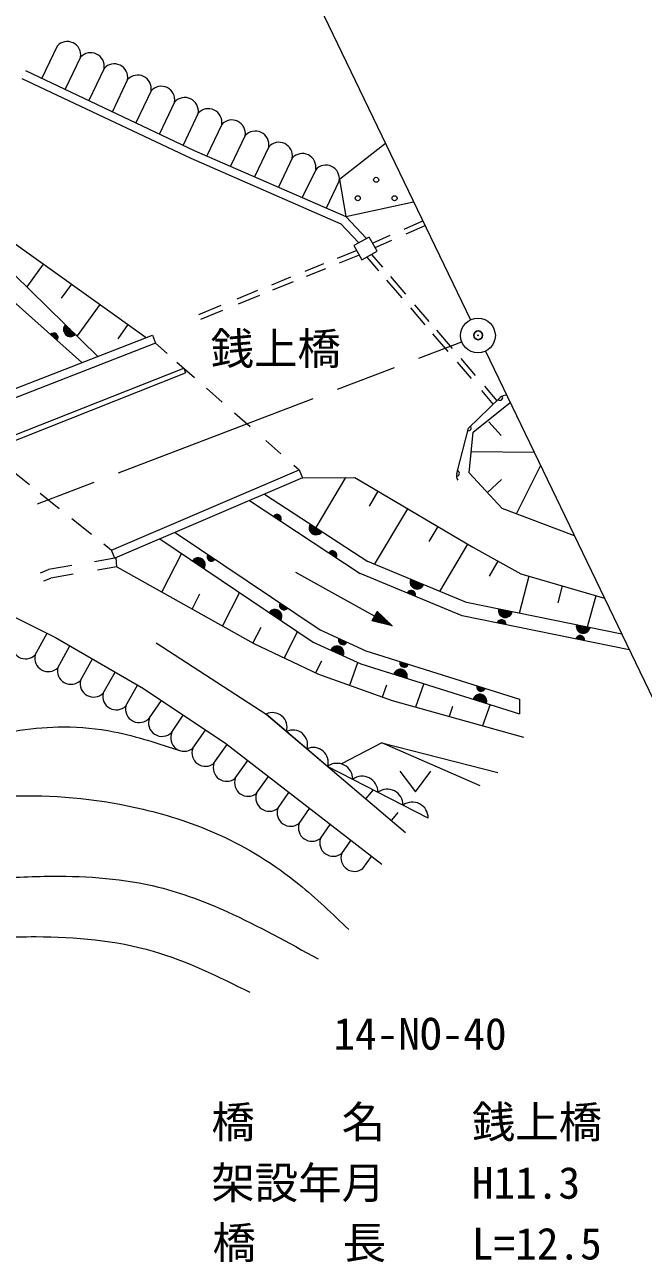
# Model space of a CAD drawing. Units: millimetres, scale not verified. Extents: x 40000 to 680000, y 20000 to 380000.
# Drawn here: x 540844 to 576464, y 245432 to 316667 of the extents above; entities that cross this region are included whole.
import ezdxf
from ezdxf.enums import TextEntityAlignment as Align

# ---------------------------------------------------------------- set-up
doc = ezdxf.new("R2010")
doc.units = ezdxf.units.MM
doc.header["$LTSCALE"] = 1000
doc.header["$PDMODE"] = 32
doc.header["$PDSIZE"] = 500
doc.linetypes.add('CHAIN', pattern=[18.5, 12, -1.5, 3.5, -1.5])
for name, color, linetype, lineweight in [('M-BGD', 7, 'Continuous', 13), ('M-BMK', 2, 'CHAIN', 13), ('M-BMK-SRVR', 3, 'Continuous', 13), ('M-STR-STR1', 1, 'Continuous', 13)]:
    doc.layers.add(name, color=color, linetype=linetype, lineweight=lineweight)
doc.layers.add('M-OTRS', color=6, linetype='Continuous')
doc.styles.add('ＭＳ ゴシック', font='')
doc.styles.get('ＭＳ ゴシック').set_extended_font_data('MS Gothic')

msp = doc.modelspace()

# ---------------------------------------------------------------- linework, layer by layer
at = {"layer": 'M-BGD'}
for p, q in [((542707, 315443), (541825, 313594)), ((544061, 314798), (543181, 312951)), ((545415, 314153), (544537, 312309)), ((540682, 313582), (550401, 308978)), ((540896, 314034), (550609, 309433)), ((546769, 313508), (545892, 311667)), ((548124, 312863), (547248, 311025)), ((549478, 312218), (548604, 310383)), ((550832, 311573), (549959, 309741)), ((552186, 310928), (551325, 309120)), ((553540, 310283), (552700, 308519)), ((550609, 309433), (559335, 305621)), ((554895, 309638), (554076, 307919)), ((561621, 309835), (558962, 307755)), ((545060, 297577), (533349, 309014)), ((533349, 309014), (547832, 298657)), ((550401, 308978), (559043, 305203)), ((556249, 308993), (555451, 307318)), ((557599, 308325), (556826, 306717)), ((558962, 307755), (559335, 305621)), ((544138, 297218), (532880, 307264)), ((558953, 307680), (558207, 306114)), ((559335, 305621), (563236, 306482)), ((559335, 305621), (560535, 304368)), ((559043, 305203), (560085, 304114)), ((562700, 304906), (563768, 305376)), ((562806, 304625), (563898, 305105)), ((560674, 304446), (559803, 303955)), ((561136, 303627), (560674, 304446)), ((560869, 304101), (561887, 304549)), ((561017, 303838), (561983, 304263)), ((559961, 303675), (558830, 303216)), ((559803, 303955), (560265, 303136)), ((560265, 303136), (561136, 303627)), ((541907, 302894), (540961, 301580)), ((558041, 302896), (556975, 302464)), ((560110, 303412), (558955, 302943)), ((560544, 303293), (561216, 302511)), ((560810, 303443), (561439, 302712)), ((556157, 302132), (555049, 301682)), ((558163, 302622), (557052, 302171)), ((561904, 302170), (562768, 301164)), ((543534, 301731), (542949, 300919)), ((554258, 301362), (553067, 300878)), ((556295, 301864), (555121, 301388)), ((561682, 301967), (562557, 300949)), ((554370, 301083), (553129, 300580)), ((545160, 300567), (543855, 298754)), ((552135, 300500), (550849, 299978)), ((552233, 300216), (550961, 299700)), ((563057, 300366), (563889, 299398)), ((563298, 300547), (564117, 299593)), ((546787, 299404), (546203, 298592)), ((564333, 298881), (565206, 297864)), ((564551, 299087), (565450, 298040)), ((548379, 298334), (536660, 293767)), ((565746, 297235), (566544, 296306)), ((565958, 297449), (566790, 296480)), ((530816, 289325), (549999, 296904)), ((530923, 289044), (550109, 296625)), ((549999, 296904), (550109, 296625)), ((567324, 295858), (568039, 295025)), ((566405, 293447), (568223, 295203)), ((566676, 293214), (568800, 294925)), ((567141, 295611), (567823, 294816)), ((567573, 293811), (568274, 293032)), ((565725, 290838), (566405, 293447)), ((566432, 290875), (566676, 293214)), ((566560, 292098), (570177, 292067)), ((545842, 286420), (556641, 291044)), ((568333, 288829), (566432, 290875)), ((569170, 288511), (570555, 291281)), ((556838, 290585), (559861, 290604)), ((559318, 290601), (557599, 287721)), ((559861, 290604), (566649, 286589)), ((567489, 289737), (568300, 290486)), ((553781, 289276), (560157, 285084)), ((554644, 289645), (560601, 285766)), ((561183, 289823), (560670, 288964)), ((560993, 285603), (562904, 288804)), ((572498, 287248), (568333, 288829)), ((549507, 287446), (557852, 281827)), ((564625, 287786), (564113, 286927)), ((548631, 287071), (557461, 281126)), ((566342, 286759), (564724, 284048)), ((566649, 286589), (569422, 285058)), ((546039, 285961), (544870, 285760)), ((546141, 285471), (546100, 285987)), ((549872, 286235), (548736, 284018)), ((566275, 283402), (560601, 285766)), ((568093, 285792), (567581, 284933)), ((541752, 285120), (542204, 285301)), ((543562, 285535), (542204, 285301)), ((543626, 285038), (542341, 284817)), ((546141, 285471), (545032, 285280)), ((546141, 285471), (554031, 281055)), ((556428, 285147), (562003, 282067)), ((566039, 282634), (560157, 285084)), ((569422, 285058), (574228, 283655)), ((541944, 284658), (542341, 284817)), ((569883, 284923), (569316, 282785)), ((571803, 284363), (571547, 283396)), ((550914, 283882), (550483, 283041)), ((553214, 283985), (552229, 282063)), ((573724, 283802), (573243, 281988)), ((539116, 283146), (542616, 281395)), ((561139, 282899), (560839, 282355)), ((561153, 282885), (560858, 282351)), ((561176, 282864), (560888, 282343)), ((561198, 282842), (560918, 282336)), ((561220, 282821), (560948, 282328)), ((562003, 282067), (561139, 282899)), ((575224, 281586), (566275, 283402)), ((562003, 282067), (560839, 282355)), ((561243, 282799), (560978, 282321)), ((561265, 282778), (561009, 282313)), ((561288, 282756), (561039, 282306)), ((561310, 282734), (561069, 282298)), ((561332, 282713), (561099, 282291)), ((561355, 282691), (561129, 282283)), ((561377, 282670), (561159, 282276)), ((561399, 282648), (561189, 282268)), ((561422, 282627), (561220, 282261)), ((561444, 282605), (561250, 282253)), ((561466, 282584), (561280, 282246)), ((561489, 282562), (561310, 282238)), ((561511, 282541), (561340, 282231)), ((561534, 282519), (561370, 282224)), ((561556, 282498), (561400, 282216)), ((561578, 282476), (561431, 282209)), ((561601, 282454), (561461, 282201)), ((561623, 282433), (561491, 282194)), ((561645, 282411), (561521, 282186)), ((561668, 282390), (561551, 282179)), ((561690, 282368), (561581, 282171)), ((561713, 282347), (561612, 282164)), ((561735, 282325), (561642, 282156)), ((561757, 282304), (561672, 282149)), ((561780, 282282), (561702, 282141)), ((561802, 282261), (561732, 282134)), ((561824, 282239), (561762, 282126)), ((561847, 282217), (561792, 282119)), ((561869, 282196), (561823, 282111)), ((561914, 282153), (561883, 282097)), ((575660, 280681), (566039, 282634)), ((541436, 280391), (542135, 281636)), ((542616, 281395), (547687, 278454)), ((554431, 281975), (553974, 281082)), ((556556, 281735), (555779, 280220)), ((557852, 281827), (560479, 280633)), ((542744, 279656), (543449, 280912)), ((548405, 281082), (554739, 276990)), ((554031, 281055), (557752, 279277)), ((557461, 281126), (560192, 279884)), ((544051, 278922), (544747, 280160)), ((557931, 280034), (557584, 279357)), ((560479, 280633), (569334, 277849)), ((545359, 278187), (546044, 279407)), ((557752, 279277), (561999, 277762)), ((560004, 279944), (559548, 278636)), ((560192, 279884), (569334, 277010)), ((546667, 277453), (547342, 278654)), ((561674, 278657), (561432, 277964)), ((563822, 278743), (563349, 277387)), ((547687, 278454), (552428, 275285)), ((569334, 277849), (569334, 277010)), ((548027, 276775), (548716, 277766)), ((561999, 277762), (569572, 275655)), ((565478, 277417), (565280, 276849)), ((567640, 277543), (567210, 276312)), ((549310, 275937), (549975, 276925)), ((554739, 276990), (562778, 270169)), ((558287, 273979), (554739, 276990)), ((550515, 275017), (551256, 276069)), ((551741, 274153), (552500, 275230)), ((552428, 275285), (561404, 268338)), ((561414, 275333), (559086, 274114)), ((567066, 272848), (561414, 275333)), ((561414, 275333), (568089, 273628)), ((552967, 273289), (553687, 274311)), ((564080, 271002), (558287, 273979)), ((564080, 271002), (558287, 273979)), ((562439, 273702), (563339, 272502)), ((563339, 272502), (564239, 273702)), ((554193, 272425), (554874, 273392)), ((555419, 271561), (556062, 272473)), ((560492, 272108), (560921, 272626)), ((556645, 270696), (557249, 271554)), ((561992, 270871), (562345, 271312)), ((557871, 269832), (558437, 270635)), ((559097, 268968), (559624, 269716)), ((560323, 268104), (560811, 268797))]:
    msp.add_line(p, q, dxfattribs=at)
for centre in [(561083, 307742), (560022, 306682), (562144, 306682)]:
    msp.add_circle(centre, 145, dxfattribs=at)
for centre, radius, start, end in [((543290, 314923), 781, 350.79295, 138.27254), ((544644, 314278), 781, 350.79295, 138.27254), ((545998, 313633), 781, 350.79295, 138.27254), ((547352, 312988), 781, 350.79295, 138.27254), ((548707, 312343), 781, 350.79295, 138.27254), ((550061, 311698), 781, 350.79295, 138.27254), ((551415, 311053), 781, 350.79295, 138.27254), ((552769, 310408), 781, 350.79295, 138.27254), ((554124, 309763), 781, 350.79295, 138.27254), ((555478, 309119), 781, 350.79295, 138.27254), ((556832, 308474), 781, 349.02055, 138.27254), ((558182, 307805), 781, 350.79295, 138.27254), ((543477, 299122), 400, 135.67653, 315.67653), ((543477, 299122), 400, 135.67653, 315.67653), ((543477, 299122), 350, 135.67653, 315.67653), ((543477, 299122), 300, 135.67653, 315.67653), ((543477, 299122), 250, 135.67653, 315.67653), ((543477, 299122), 200, 135.67653, 315.67653), ((543477, 299122), 150, 135.67653, 315.67653), ((543477, 299122), 100, 135.67653, 315.67653), ((542512, 298669), 250, 318.25412, 138.25412), ((542512, 298669), 200, 318.25412, 138.25412), ((542512, 298669), 150, 318.25412, 138.25412), ((542512, 298669), 100, 318.25412, 138.25412), ((542512, 298669), 50, 318.25412, 138.25412), ((543477, 299122), 50, 135.67653, 315.67653), ((568223, 295203), 150, 224.00882, 44.00882), ((568570, 294843), 500, 89.00882, 134.00882), ((566405, 293447), 150, 255.39018, 44.00882), ((565725, 290838), 150, 255.39018, 75.39018), ((566209, 290712), 500, 165.39018, 210.39018), ((555375, 288228), 250, 326.68137, 146.68137), ((555375, 288228), 200, 326.68137, 146.68137), ((555375, 288228), 150, 326.68137, 146.68137), ((555375, 288228), 100, 326.68137, 146.68137), ((555375, 288228), 50, 326.68137, 146.68137), ((557622, 287706), 400, 146.92932, 326.92932), ((557622, 287706), 400, 146.92932, 326.92932), ((557622, 287706), 350, 146.92932, 326.92932), ((557622, 287706), 300, 146.92932, 326.92932), ((557622, 287706), 250, 146.92932, 326.92932), ((557622, 287706), 200, 146.92932, 326.92932), ((557622, 287706), 150, 146.92932, 326.92932), ((557622, 287706), 100, 146.92932, 326.92932), ((557622, 287706), 50, 146.92932, 326.92932), ((558563, 286132), 250, 326.68137, 146.68137), ((550839, 285585), 400, 326.04891, 146.04891), ((550839, 285585), 400, 326.04891, 146.04891), ((550839, 285585), 350, 326.04891, 146.04891), ((550839, 285585), 300, 326.04891, 146.04891), ((550839, 285585), 250, 326.04891, 146.04891), ((550839, 285585), 200, 326.04891, 146.04891), ((550839, 285585), 150, 326.04891, 146.04891), ((550839, 285585), 100, 326.04891, 146.04891), ((551593, 286041), 250, 146.04891, 326.04891), ((551593, 286041), 200, 146.04891, 326.04891), ((551593, 286041), 150, 146.04891, 326.04891), ((551593, 286041), 100, 146.04891, 326.04891), ((551593, 286041), 50, 146.04891, 326.04891), ((558563, 286132), 200, 326.68137, 146.68137), ((558563, 286132), 150, 326.68137, 146.68137), ((558563, 286132), 100, 326.68137, 146.68137), ((558563, 286132), 50, 326.68137, 146.68137), ((550839, 285585), 50, 326.04891, 146.04891), ((563438, 284584), 400, 157.38014, 337.38014), ((563438, 284584), 400, 157.38014, 337.38014), ((563438, 284584), 350, 157.38014, 337.38014), ((563438, 284584), 300, 157.38014, 337.38014), ((563438, 284584), 250, 157.38014, 337.38014), ((563438, 284584), 200, 157.38014, 337.38014), ((563438, 284584), 150, 157.38014, 337.38014), ((563438, 284584), 100, 157.38014, 337.38014), ((563438, 284584), 50, 157.38014, 337.38014), ((563098, 283859), 250, 337.38014, 157.38014), ((563098, 283859), 200, 337.38014, 157.38014), ((563098, 283859), 150, 337.38014, 157.38014), ((563098, 283859), 100, 337.38014, 157.38014), ((563098, 283859), 50, 337.38014, 157.38014), ((555253, 282612), 400, 326.04891, 146.04891), ((555253, 282612), 400, 326.04891, 146.04891), ((555253, 282612), 350, 326.04891, 146.04891), ((555253, 282612), 300, 326.04891, 146.04891), ((555253, 282612), 250, 326.04891, 146.04891), ((555253, 282612), 200, 326.04891, 146.04891), ((555766, 283232), 250, 146.04891, 326.04891), ((555766, 283232), 200, 146.04891, 326.04891), ((555766, 283232), 150, 146.04891, 326.04891), ((555766, 283232), 100, 146.04891, 326.04891), ((555766, 283232), 50, 146.04891, 326.04891), ((568518, 282947), 400, 168.52753, 348.52753), ((568518, 282947), 400, 168.52753, 348.52753), ((568518, 282947), 350, 168.52753, 348.52753), ((568518, 282947), 300, 168.52753, 348.52753), ((568518, 282947), 250, 168.52753, 348.52753), ((568518, 282947), 200, 168.52753, 348.52753), ((568518, 282947), 150, 168.52753, 348.52753), ((568518, 282947), 100, 168.52753, 348.52753), ((568518, 282947), 50, 168.52753, 348.52753), ((555253, 282612), 150, 326.04891, 146.04891), ((555253, 282612), 100, 326.04891, 146.04891), ((555253, 282612), 50, 326.04891, 146.04891), ((568302, 282174), 250, 348.52753, 168.52753), ((568302, 282174), 200, 348.52753, 168.52753), ((568302, 282174), 150, 348.52753, 168.52753), ((568302, 282174), 100, 348.52753, 168.52753), ((568302, 282174), 50, 348.52753, 168.52753), ((573006, 282036), 400, 168.52753, 348.52753), ((573006, 282036), 400, 168.52753, 348.52753), ((573006, 282036), 350, 168.52753, 348.52753), ((573006, 282036), 300, 168.52753, 348.52753), ((572827, 281256), 250, 348.52753, 168.52753), ((572827, 281256), 200, 348.52753, 168.52753), ((572827, 281256), 150, 348.52753, 168.52753), ((573006, 282036), 250, 168.52753, 348.52753), ((573006, 282036), 200, 168.52753, 348.52753), ((573006, 282036), 150, 168.52753, 348.52753), ((573006, 282036), 100, 168.52753, 348.52753), ((573006, 282036), 50, 168.52753, 348.52753), ((540889, 280949), 781, 166.94331, 314.4229), ((558827, 280505), 400, 335.55605, 155.55605), ((558827, 280505), 400, 335.55605, 155.55605), ((558827, 280505), 350, 335.55605, 155.55605), ((558827, 280505), 300, 335.55605, 155.55605), ((558827, 280505), 250, 335.55605, 155.55605), ((558827, 280505), 200, 335.55605, 155.55605), ((559166, 281230), 250, 155.55605, 335.55605), ((559166, 281230), 200, 155.55605, 335.55605), ((559166, 281230), 150, 155.55605, 335.55605), ((559166, 281230), 100, 155.55605, 335.55605), ((559166, 281230), 50, 155.55605, 335.55605), ((572827, 281256), 100, 348.52753, 168.52753), ((572827, 281256), 50, 348.52753, 168.52753), ((542197, 280214), 781, 166.94331, 314.4229), ((558827, 280505), 150, 335.55605, 155.55605), ((558827, 280505), 100, 335.55605, 155.55605), ((558827, 280505), 50, 335.55605, 155.55605), ((562693, 279937), 250, 162.54631, 342.54631), ((562693, 279937), 200, 162.54631, 342.54631), ((562693, 279937), 150, 162.54631, 342.54631), ((562693, 279937), 100, 162.54631, 342.54631), ((543505, 279480), 781, 166.94331, 314.4229), ((562478, 279166), 400, 342.54631, 162.54631), ((562478, 279166), 400, 342.54631, 162.54631), ((562478, 279166), 350, 342.54631, 162.54631), ((562478, 279166), 300, 342.54631, 162.54631), ((562478, 279166), 250, 342.54631, 162.54631), ((562478, 279166), 200, 342.54631, 162.54631), ((562478, 279166), 150, 342.54631, 162.54631), ((562478, 279166), 100, 342.54631, 162.54631), ((562693, 279937), 50, 162.54631, 342.54631), ((544813, 278745), 781, 166.94331, 314.4229), ((562478, 279166), 50, 342.54631, 162.54631), ((567120, 278545), 250, 162.54631, 342.54631), ((567120, 278545), 200, 162.54631, 342.54631), ((567120, 278545), 150, 162.54631, 342.54631), ((567120, 278545), 100, 162.54631, 342.54631), ((567120, 278545), 50, 162.54631, 342.54631), ((546120, 278011), 781, 166.94331, 314.4229), ((567049, 277729), 400, 342.54631, 162.54631), ((567049, 277729), 400, 342.54631, 162.54631), ((567049, 277729), 350, 342.54631, 162.54631), ((567049, 277729), 300, 342.54631, 162.54631), ((567049, 277729), 250, 342.54631, 162.54631), ((567049, 277729), 200, 342.54631, 162.54631), ((567049, 277729), 150, 342.54631, 162.54631), ((567049, 277729), 100, 342.54631, 162.54631), ((547428, 277277), 781, 166.94331, 320.0195), ((567049, 277729), 50, 342.54631, 162.54631), ((548752, 276484), 781, 158.15139, 315.57848), ((555103, 276220), 851, 344.06155, 115.31025), ((550028, 275628), 781, 156.72994, 308.56043), ((556286, 275217), 851, 344.06155, 115.31025), ((551254, 274764), 781, 161.08084, 308.56043), ((557468, 274213), 851, 344.06155, 115.31025), ((552480, 273900), 781, 161.08084, 308.56043), ((558823, 273240), 913, 359.68843, 125.91114), ((553706, 273036), 781, 161.08084, 308.56043), ((560271, 272496), 913, 359.68843, 125.91114), ((554932, 272171), 781, 161.08084, 308.56043), ((561719, 271752), 913, 359.68843, 125.91114), ((556158, 271307), 781, 161.08084, 308.56043), ((563167, 271007), 913, 359.68843, 125.91114), ((557384, 270443), 781, 161.08084, 308.56043), ((558610, 269579), 781, 161.08084, 308.56043), ((559836, 268715), 781, 161.08084, 308.56043)]:
    msp.add_arc(centre, radius, start, end, dxfattribs=at)
for points, knots in [([(533529, 274868), (534879, 275088), (536229, 275308), (537575, 275550), (538566, 275728), (539555, 275918), (540554, 276057), (541395, 276174), (542242, 276255), (543092, 276256), (544061, 276257), (545032, 276156), (545983, 275969), (547288, 275712), (548555, 275293), (549821, 274875)], [0, 0, 0, 0, 1, 1, 1, 2, 2, 2, 3, 3, 3, 4, 4, 4, 5, 5, 5, 5]), ([(460257, 250367), (461244, 250935), (462231, 251503), (463268, 251973), (464319, 252450), (465422, 252827), (466547, 253077), (468005, 253401), (469502, 253512), (470997, 253613), (474000, 253815), (476996, 253978), (479965, 254382), (482251, 254693), (484521, 255147), (486791, 255587), (489223, 256058), (491655, 256513), (494085, 256992), (496741, 257517), (499395, 258071), (502015, 258732), (504163, 259274), (506289, 259888), (508440, 260472), (509404, 260734), (510373, 260990), (511284, 261376), (512638, 261949), (513864, 262810), (515132, 263584), (517150, 264816), (519276, 265828), (521422, 266796), (523701, 267824), (526003, 268802), (528349, 269674), (530351, 270418), (532387, 271084), (534472, 271548), (536437, 271985), (538446, 272242), (540461, 272284), (542877, 272333), (545302, 272071), (547655, 271514), (549159, 271158), (550634, 270681), (552039, 270042), (553678, 269296), (555222, 268328), (556623, 267198), (557631, 266384), (558566, 265486), (559500, 264588)], [0, 0, 0, 0, 1, 1, 1, 2, 2, 2, 3, 3, 3, 4, 4, 4, 5, 5, 5, 6, 6, 6, 7, 7, 7, 8, 8, 8, 9, 9, 9, 10, 10, 10, 11, 11, 11, 12, 12, 12, 13, 13, 13, 14, 14, 14, 15, 15, 15, 16, 16, 16, 17, 17, 17, 18, 18, 18, 18]), ([(466743, 250820), (469773, 251462), (472802, 252104), (475857, 252594), (478548, 253025), (481258, 253338), (483961, 253707), (486810, 254095), (489651, 254546), (492483, 255028), (495070, 255469), (497649, 255937), (500240, 256385), (502729, 256815), (505227, 257227), (507649, 257915), (509635, 258480), (511570, 259231), (513492, 260002), (515485, 260802), (517465, 261623), (519475, 262368), (521761, 263215), (524086, 263965), (526432, 264629), (528631, 265251), (530848, 265798), (533076, 266333), (534941, 266781), (536813, 267220), (538710, 267446), (539942, 267593), (541185, 267651), (542432, 267655), (544492, 267662), (546566, 267524), (548554, 267029), (549916, 266690), (551237, 266183), (552520, 265603), (554309, 264793), (556023, 263841), (557737, 262890)], [0, 0, 0, 0, 1, 1, 1, 2, 2, 2, 3, 3, 3, 4, 4, 4, 5, 5, 5, 6, 6, 6, 7, 7, 7, 8, 8, 8, 9, 9, 9, 10, 10, 10, 11, 11, 11, 12, 12, 12, 13, 13, 13, 14, 14, 14, 14]), ([(473874, 249289), (477767, 250193), (481660, 251096), (485596, 251759), (487851, 252138), (490120, 252439), (492379, 252802), (495854, 253361), (499304, 254067), (502744, 254820), (504995, 255312), (507243, 255824), (509457, 256455), (511739, 257104), (513985, 257881), (516206, 258715), (518352, 259523), (520475, 260385), (522640, 261150), (525282, 262084), (527987, 262874), (530745, 263342), (532836, 263696), (534959, 263865), (537076, 264003), (538546, 264098), (540013, 264179), (541493, 264177), (543769, 264173), (546074, 263973), (548241, 263342), (550169, 262780), (551988, 261878), (553807, 260976)], [0, 0, 0, 0, 1, 1, 1, 2, 2, 2, 3, 3, 3, 4, 4, 4, 5, 5, 5, 6, 6, 6, 7, 7, 7, 8, 8, 8, 9, 9, 9, 10, 10, 10, 11, 11, 11, 11])]:
    msp.add_open_spline(points, degree=3, knots=knots, dxfattribs=at)
at = {"layer": 'M-BMK'}
msp.add_line((511688, 277657), (566012, 298420), dxfattribs=at)
at = {"layer": 'M-BMK-SRVR'}
for p, q in [((551432, 330995), (566512, 299678)), ((567379, 297876), (579074, 273591))]:
    msp.add_line(p, q, dxfattribs=at)
msp.add_circle((566946, 298777), 1000, dxfattribs=at)
at = {"layer": 'M-OTRS'}
msp.add_point((566952, 298789), dxfattribs=at)
at = {"layer": 'M-STR-STR1'}
for p, q in [((536479, 294233), (548197, 298799)), ((548197, 298799), (548379, 298334)), ((548379, 298334), (549038, 297752)), ((549611, 297247), (550622, 296354)), ((551314, 295744), (552223, 294942)), ((552929, 294319), (553821, 293532)), ((554735, 292726), (555587, 291974)), ((540058, 291048), (541121, 290197)), ((556335, 291315), (556641, 291044)), ((556641, 291044), (556838, 290585)), ((556838, 290585), (546039, 285961)), ((541727, 289713), (542833, 288827)), ((543561, 288245), (544684, 287346)), ((545391, 286781), (545842, 286420)), ((546039, 285961), (545842, 286420))]:
    msp.add_line(p, q, dxfattribs=at)

# ---------------------------------------------------------------- texts
at = {"layer": 'M-STR-STR1', "style": 'ＭＳ ゴシック'}
for s, p in [('銭上橋', (551545, 296558)), ('14-NO-40', (558619, 257118)), ('橋\u3000\u3000名', (551593, 252039)), ('銭上橋', (566593, 252039)), ('架設年月', (551593, 248539)), ('H11.3', (566593, 248539)), ('橋\u3000  長', (551661, 245090)), ('L=12.5', (566593, 245039))]:
    msp.add_text(s, height=1833, dxfattribs=at).set_placement(p, align=Align.BOTTOM_LEFT)

doc.saveas('drawing.dxf')
